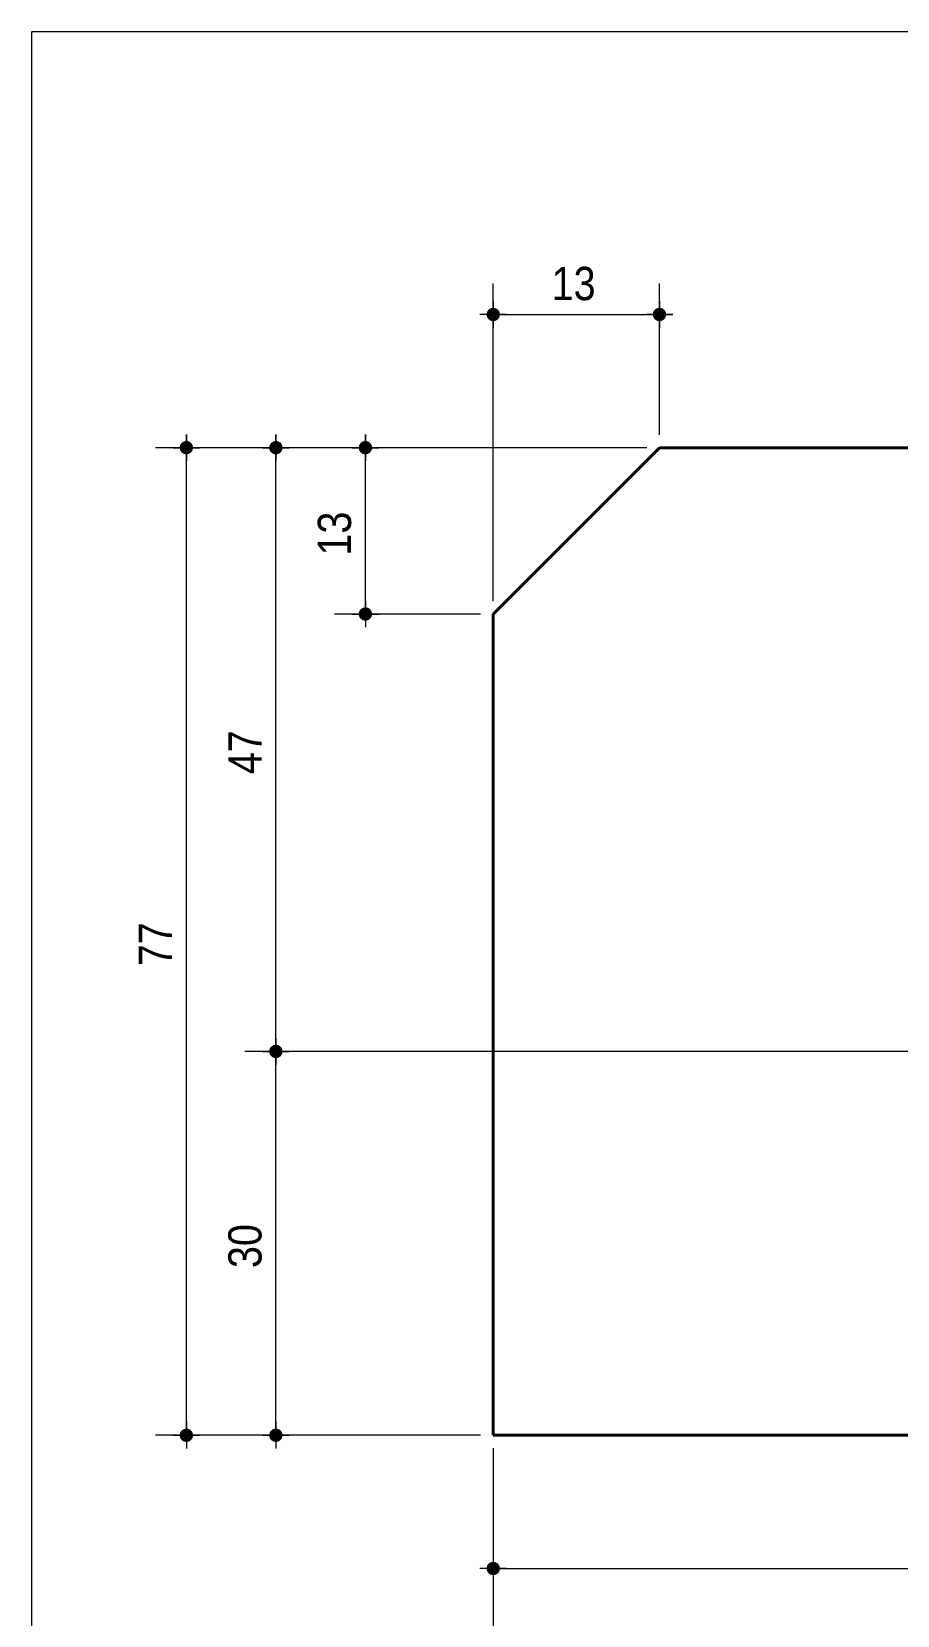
# Model space of a CAD drawing. Header units: millimetres. Extents: x 2 to 287, y 5 to 195.
# Drawn here: x 5 to 72.7, y 71.2 to 195 of the extents above; entities that cross this region are included whole.
import ezdxf

# ---------------------------------------------------------------- set-up
doc = ezdxf.new("R2010")
doc.units = ezdxf.units.MM
for name, color, linetype, lineweight in [('Cotation', 7, 'Continuous', 0), ('Feuille dessin', 5, 'Continuous', 0), ('Piece', 2, 'Continuous', 0)]:
    doc.layers.add(name, color=color, linetype=linetype, lineweight=lineweight)
doc.styles.add('ARIAL', font='ARIAL.TTF')

# ---------------------------------------------------------------- blocks, each defined once
blk = doc.blocks.new('*A2')
at = {"layer": 'Piece', "color": 2, "linetype": 'Continuous', "lineweight": 40}
for p, q in [((54.1, 162.49), (41.1, 149.49)), ((226.499994, 162.49), (54.1, 162.49)), ((41.1, 149.49), (41.1, 85.31)), ((41.1, 85.31), (239.499994, 85.31))]:
    blk.add_line(p, q, dxfattribs=at)
blk = doc.blocks.new('*A3')
at = {"layer": 'Feuille dessin', "linetype": 'Continuous', "lineweight": 0}
for p, q in [((282, 195), (5, 195)), ((5, 195), (5, 5))]:
    blk.add_line(p, q, dxfattribs=at)
blk = doc.blocks.new('*A9')
at = {"layer": 'Cotation'}
for points in [[(17.07, 161.97), (17.05, 161.97), (17.02, 161.98), (17, 161.98), (16.97, 161.99), (16.95, 161.99), (16.92, 162), (16.9, 162.01), (16.88, 162.02), (16.85, 162.03), (16.83, 162.04), (16.81, 162.06), (16.79, 162.07), (16.77, 162.09), (16.75, 162.1), (16.73, 162.12), (16.71, 162.14), (16.7, 162.16), (16.68, 162.18), (16.67, 162.2), (16.65, 162.22), (16.64, 162.24), (16.63, 162.27), (16.62, 162.29), (16.61, 162.31), (16.6, 162.34), (16.6, 162.36), (16.59, 162.39), (16.59, 162.41), (16.58, 162.44), (16.58, 162.46), (16.58, 162.49), (16.58, 162.52), (16.58, 162.54), (16.59, 162.57), (16.59, 162.59), (16.6, 162.62), (16.6, 162.64), (16.61, 162.67), (16.62, 162.69), (16.63, 162.71), (16.64, 162.74), (16.65, 162.76), (16.67, 162.78), (16.68, 162.8), (16.7, 162.82), (16.71, 162.84), (16.73, 162.86), (16.75, 162.88), (16.77, 162.89), (16.79, 162.91), (16.81, 162.92), (16.83, 162.94), (16.85, 162.95), (16.88, 162.96), (16.9, 162.97), (16.92, 162.98), (16.95, 162.99), (16.97, 162.99), (17, 163), (17.02, 163), (17.05, 163.01), (17.07, 163.01), (17.1, 163.01), (17.13, 163.01), (17.15, 163.01), (17.18, 163), (17.2, 163), (17.23, 162.99), (17.25, 162.99), (17.28, 162.98), (17.3, 162.97), (17.32, 162.96), (17.35, 162.95), (17.37, 162.94), (17.39, 162.92), (17.41, 162.91), (17.43, 162.89), (17.45, 162.88), (17.47, 162.86), (17.49, 162.84), (17.5, 162.82), (17.52, 162.8), (17.53, 162.78), (17.55, 162.76), (17.56, 162.74), (17.57, 162.71), (17.58, 162.69), (17.59, 162.67), (17.6, 162.64), (17.6, 162.62), (17.61, 162.59), (17.61, 162.57), (17.62, 162.54), (17.62, 162.52), (17.62, 162.49), (17.62, 162.46), (17.62, 162.44), (17.61, 162.41), (17.61, 162.39), (17.6, 162.36), (17.6, 162.34), (17.59, 162.31), (17.58, 162.29), (17.57, 162.27), (17.56, 162.24), (17.55, 162.22), (17.53, 162.2), (17.52, 162.18), (17.5, 162.16), (17.49, 162.14), (17.47, 162.12), (17.45, 162.1), (17.43, 162.09), (17.41, 162.07), (17.39, 162.06), (17.37, 162.04), (17.35, 162.03), (17.32, 162.02), (17.3, 162.01), (17.28, 162), (17.25, 161.99), (17.23, 161.99), (17.2, 161.98), (17.18, 161.98), (17.15, 161.97), (17.13, 161.97), (17.1, 161.97)], [(17.07, 84.79), (17.05, 84.79), (17.02, 84.8), (17, 84.8), (16.97, 84.81), (16.95, 84.81), (16.92, 84.82), (16.9, 84.83), (16.88, 84.84), (16.85, 84.85), (16.83, 84.86), (16.81, 84.88), (16.79, 84.89), (16.77, 84.91), (16.75, 84.92), (16.73, 84.94), (16.71, 84.96), (16.7, 84.98), (16.68, 85), (16.67, 85.02), (16.65, 85.04), (16.64, 85.06), (16.63, 85.09), (16.62, 85.11), (16.61, 85.13), (16.6, 85.16), (16.6, 85.18), (16.59, 85.21), (16.59, 85.23), (16.58, 85.26), (16.58, 85.28), (16.58, 85.31), (16.58, 85.34), (16.58, 85.36), (16.59, 85.39), (16.59, 85.41), (16.6, 85.44), (16.6, 85.46), (16.61, 85.49), (16.62, 85.51), (16.63, 85.53), (16.64, 85.56), (16.65, 85.58), (16.67, 85.6), (16.68, 85.62), (16.7, 85.64), (16.71, 85.66), (16.73, 85.68), (16.75, 85.7), (16.77, 85.71), (16.79, 85.73), (16.81, 85.74), (16.83, 85.76), (16.85, 85.77), (16.88, 85.78), (16.9, 85.79), (16.92, 85.8), (16.95, 85.81), (16.97, 85.81), (17, 85.82), (17.02, 85.82), (17.05, 85.83), (17.07, 85.83), (17.1, 85.83), (17.13, 85.83), (17.15, 85.83), (17.18, 85.82), (17.2, 85.82), (17.23, 85.81), (17.25, 85.81), (17.28, 85.8), (17.3, 85.79), (17.32, 85.78), (17.35, 85.77), (17.37, 85.76), (17.39, 85.74), (17.41, 85.73), (17.43, 85.71), (17.45, 85.7), (17.47, 85.68), (17.49, 85.66), (17.5, 85.64), (17.52, 85.62), (17.53, 85.6), (17.55, 85.58), (17.56, 85.56), (17.57, 85.53), (17.58, 85.51), (17.59, 85.49), (17.6, 85.46), (17.6, 85.44), (17.61, 85.41), (17.61, 85.39), (17.62, 85.36), (17.62, 85.34), (17.62, 85.31), (17.62, 85.28), (17.62, 85.26), (17.61, 85.23), (17.61, 85.21), (17.6, 85.18), (17.6, 85.16), (17.59, 85.13), (17.58, 85.11), (17.57, 85.09), (17.56, 85.06), (17.55, 85.04), (17.53, 85.02), (17.52, 85), (17.5, 84.98), (17.49, 84.96), (17.47, 84.94), (17.45, 84.92), (17.43, 84.91), (17.41, 84.89), (17.39, 84.88), (17.37, 84.86), (17.35, 84.85), (17.32, 84.84), (17.3, 84.83), (17.28, 84.82), (17.25, 84.81), (17.23, 84.81), (17.2, 84.8), (17.18, 84.8), (17.15, 84.79), (17.13, 84.79), (17.1, 84.79)]]:
    blk.add_hatch(color=256, dxfattribs=at).paths.add_polyline_path(points, flags=17)
at = {"layer": 'Cotation', "linetype": 'Continuous', "lineweight": 0}
for p, q in [((17.1, 163.53), (17.1, 161.45)), ((17.1, 162.49), (17.1, 163.53)), ((53.1, 162.49), (14.68, 162.49)), ((16.06, 162.49), (18.14, 162.49)), ((17.1, 85.31), (17.1, 162.49)), ((17.1, 86.35), (17.1, 84.27)), ((40.1, 85.31), (14.68, 85.31)), ((16.06, 85.31), (18.14, 85.31)), ((17.1, 85.31), (17.1, 84.27))]:
    blk.add_line(p, q, dxfattribs=at)
at = {"layer": 'Cotation'}
for p in [(17.1, 162.49), (17.1, 85.31)]:
    blk.add_point(p, dxfattribs=at)
at = {"layer": 'Cotation', "style": 'ARIAL', "width": 0.85}
blk.add_text('77', height=2.6, rotation=90.0002, dxfattribs=at).set_placement((15.98, 121.97))
blk = doc.blocks.new('*A11')
at = {"layer": 'Cotation'}
for points in [[(24.07, 114.79), (24.05, 114.79), (24.02, 114.79), (24, 114.8), (23.97, 114.8), (23.95, 114.81), (23.92, 114.82), (23.9, 114.83), (23.88, 114.84), (23.85, 114.85), (23.83, 114.86), (23.81, 114.87), (23.79, 114.89), (23.77, 114.9), (23.75, 114.92), (23.73, 114.94), (23.71, 114.96), (23.7, 114.98), (23.68, 115), (23.67, 115.02), (23.65, 115.04), (23.64, 115.06), (23.63, 115.08), (23.62, 115.11), (23.61, 115.13), (23.6, 115.16), (23.6, 115.18), (23.59, 115.2), (23.59, 115.23), (23.58, 115.26), (23.58, 115.28), (23.58, 115.31), (23.58, 115.33), (23.58, 115.36), (23.59, 115.38), (23.59, 115.41), (23.6, 115.43), (23.6, 115.46), (23.61, 115.48), (23.62, 115.5), (23.63, 115.53), (23.64, 115.55), (23.65, 115.57), (23.67, 115.59), (23.68, 115.62), (23.7, 115.64), (23.71, 115.66), (23.73, 115.67), (23.75, 115.69), (23.77, 115.71), (23.79, 115.72), (23.81, 115.74), (23.83, 115.75), (23.85, 115.76), (23.88, 115.78), (23.9, 115.79), (23.92, 115.8), (23.95, 115.8), (23.97, 115.81), (24, 115.82), (24.02, 115.82), (24.05, 115.82), (24.07, 115.83), (24.1, 115.83), (24.13, 115.83), (24.15, 115.82), (24.18, 115.82), (24.2, 115.82), (24.23, 115.81), (24.25, 115.8), (24.28, 115.8), (24.3, 115.79), (24.32, 115.78), (24.35, 115.76), (24.37, 115.75), (24.39, 115.74), (24.41, 115.72), (24.43, 115.71), (24.45, 115.69), (24.47, 115.67), (24.49, 115.66), (24.5, 115.64), (24.52, 115.62), (24.53, 115.59), (24.55, 115.57), (24.56, 115.55), (24.57, 115.53), (24.58, 115.5), (24.59, 115.48), (24.6, 115.46), (24.6, 115.43), (24.61, 115.41), (24.61, 115.38), (24.62, 115.36), (24.62, 115.33), (24.62, 115.31), (24.62, 115.28), (24.62, 115.26), (24.61, 115.23), (24.61, 115.2), (24.6, 115.18), (24.6, 115.16), (24.59, 115.13), (24.58, 115.11), (24.57, 115.08), (24.56, 115.06), (24.55, 115.04), (24.53, 115.02), (24.52, 115), (24.5, 114.98), (24.49, 114.96), (24.47, 114.94), (24.45, 114.92), (24.43, 114.9), (24.41, 114.89), (24.39, 114.87), (24.37, 114.86), (24.35, 114.85), (24.32, 114.84), (24.3, 114.83), (24.28, 114.82), (24.25, 114.81), (24.23, 114.8), (24.2, 114.8), (24.18, 114.79), (24.15, 114.79), (24.13, 114.79), (24.1, 114.79)], [(24.07, 84.79), (24.05, 84.79), (24.02, 84.8), (24, 84.8), (23.97, 84.81), (23.95, 84.81), (23.92, 84.82), (23.9, 84.83), (23.88, 84.84), (23.85, 84.85), (23.83, 84.86), (23.81, 84.88), (23.79, 84.89), (23.77, 84.91), (23.75, 84.92), (23.73, 84.94), (23.71, 84.96), (23.7, 84.98), (23.68, 85), (23.67, 85.02), (23.65, 85.04), (23.64, 85.06), (23.63, 85.09), (23.62, 85.11), (23.61, 85.13), (23.6, 85.16), (23.6, 85.18), (23.59, 85.21), (23.59, 85.23), (23.58, 85.26), (23.58, 85.28), (23.58, 85.31), (23.58, 85.34), (23.58, 85.36), (23.59, 85.39), (23.59, 85.41), (23.6, 85.44), (23.6, 85.46), (23.61, 85.49), (23.62, 85.51), (23.63, 85.53), (23.64, 85.56), (23.65, 85.58), (23.67, 85.6), (23.68, 85.62), (23.7, 85.64), (23.71, 85.66), (23.73, 85.68), (23.75, 85.7), (23.77, 85.71), (23.79, 85.73), (23.81, 85.74), (23.83, 85.76), (23.85, 85.77), (23.88, 85.78), (23.9, 85.79), (23.92, 85.8), (23.95, 85.81), (23.97, 85.81), (24, 85.82), (24.02, 85.82), (24.05, 85.83), (24.07, 85.83), (24.1, 85.83), (24.13, 85.83), (24.15, 85.83), (24.18, 85.82), (24.2, 85.82), (24.23, 85.81), (24.25, 85.81), (24.28, 85.8), (24.3, 85.79), (24.32, 85.78), (24.35, 85.77), (24.37, 85.76), (24.39, 85.74), (24.41, 85.73), (24.43, 85.71), (24.45, 85.7), (24.47, 85.68), (24.49, 85.66), (24.5, 85.64), (24.52, 85.62), (24.53, 85.6), (24.55, 85.58), (24.56, 85.56), (24.57, 85.53), (24.58, 85.51), (24.59, 85.49), (24.6, 85.46), (24.6, 85.44), (24.61, 85.41), (24.61, 85.39), (24.62, 85.36), (24.62, 85.34), (24.62, 85.31), (24.62, 85.28), (24.62, 85.26), (24.61, 85.23), (24.61, 85.21), (24.6, 85.18), (24.6, 85.16), (24.59, 85.13), (24.58, 85.11), (24.57, 85.09), (24.56, 85.06), (24.55, 85.04), (24.53, 85.02), (24.52, 85), (24.5, 84.98), (24.49, 84.96), (24.47, 84.94), (24.45, 84.92), (24.43, 84.91), (24.41, 84.89), (24.39, 84.88), (24.37, 84.86), (24.35, 84.85), (24.32, 84.84), (24.3, 84.83), (24.28, 84.82), (24.25, 84.81), (24.23, 84.81), (24.2, 84.8), (24.18, 84.8), (24.15, 84.79), (24.13, 84.79), (24.1, 84.79)]]:
    blk.add_hatch(color=256, dxfattribs=at).paths.add_polyline_path(points, flags=17)
at = {"layer": 'Cotation', "linetype": 'Continuous', "lineweight": 0}
for p, q in [((24.1, 116.35), (24.1, 114.27)), ((24.1, 115.31), (24.1, 116.35)), ((109.3, 115.31), (21.68, 115.31)), ((23.06, 115.31), (25.14, 115.31)), ((24.1, 85.31), (24.1, 115.31)), ((24.1, 86.35), (24.1, 84.27)), ((40.1, 85.31), (21.68, 85.31)), ((23.06, 85.31), (25.14, 85.31)), ((24.1, 85.31), (24.1, 84.27))]:
    blk.add_line(p, q, dxfattribs=at)
at = {"layer": 'Cotation'}
for p in [(24.1, 115.31), (24.1, 85.31)]:
    blk.add_point(p, dxfattribs=at)
at = {"layer": 'Cotation', "style": 'ARIAL', "width": 0.85}
blk.add_text('30', height=2.6, rotation=90.0002, dxfattribs=at).set_placement((22.98, 98.38))
blk = doc.blocks.new('*A12')
at = {"layer": 'Cotation'}
for points in [[(24.07, 161.97), (24.05, 161.97), (24.02, 161.98), (24, 161.98), (23.97, 161.99), (23.95, 161.99), (23.92, 162), (23.9, 162.01), (23.88, 162.02), (23.85, 162.03), (23.83, 162.04), (23.81, 162.06), (23.79, 162.07), (23.77, 162.09), (23.75, 162.1), (23.73, 162.12), (23.71, 162.14), (23.7, 162.16), (23.68, 162.18), (23.67, 162.2), (23.65, 162.22), (23.64, 162.24), (23.63, 162.27), (23.62, 162.29), (23.61, 162.31), (23.6, 162.34), (23.6, 162.36), (23.59, 162.39), (23.59, 162.41), (23.58, 162.44), (23.58, 162.46), (23.58, 162.49), (23.58, 162.52), (23.58, 162.54), (23.59, 162.57), (23.59, 162.59), (23.6, 162.62), (23.6, 162.64), (23.61, 162.67), (23.62, 162.69), (23.63, 162.71), (23.64, 162.74), (23.65, 162.76), (23.67, 162.78), (23.68, 162.8), (23.7, 162.82), (23.71, 162.84), (23.73, 162.86), (23.75, 162.88), (23.77, 162.89), (23.79, 162.91), (23.81, 162.92), (23.83, 162.94), (23.85, 162.95), (23.88, 162.96), (23.9, 162.97), (23.92, 162.98), (23.95, 162.99), (23.97, 162.99), (24, 163), (24.02, 163), (24.05, 163.01), (24.07, 163.01), (24.1, 163.01), (24.13, 163.01), (24.15, 163.01), (24.18, 163), (24.2, 163), (24.23, 162.99), (24.25, 162.99), (24.28, 162.98), (24.3, 162.97), (24.32, 162.96), (24.35, 162.95), (24.37, 162.94), (24.39, 162.92), (24.41, 162.91), (24.43, 162.89), (24.45, 162.88), (24.47, 162.86), (24.49, 162.84), (24.5, 162.82), (24.52, 162.8), (24.53, 162.78), (24.55, 162.76), (24.56, 162.74), (24.57, 162.71), (24.58, 162.69), (24.59, 162.67), (24.6, 162.64), (24.6, 162.62), (24.61, 162.59), (24.61, 162.57), (24.62, 162.54), (24.62, 162.52), (24.62, 162.49), (24.62, 162.46), (24.62, 162.44), (24.61, 162.41), (24.61, 162.39), (24.6, 162.36), (24.6, 162.34), (24.59, 162.31), (24.58, 162.29), (24.57, 162.27), (24.56, 162.24), (24.55, 162.22), (24.53, 162.2), (24.52, 162.18), (24.5, 162.16), (24.49, 162.14), (24.47, 162.12), (24.45, 162.1), (24.43, 162.09), (24.41, 162.07), (24.39, 162.06), (24.37, 162.04), (24.35, 162.03), (24.32, 162.02), (24.3, 162.01), (24.28, 162), (24.25, 161.99), (24.23, 161.99), (24.2, 161.98), (24.18, 161.98), (24.15, 161.97), (24.13, 161.97), (24.1, 161.97)], [(24.07, 114.79), (24.05, 114.79), (24.02, 114.79), (24, 114.8), (23.97, 114.8), (23.95, 114.81), (23.92, 114.82), (23.9, 114.83), (23.88, 114.84), (23.85, 114.85), (23.83, 114.86), (23.81, 114.87), (23.79, 114.89), (23.77, 114.9), (23.75, 114.92), (23.73, 114.94), (23.71, 114.96), (23.7, 114.98), (23.68, 115), (23.67, 115.02), (23.65, 115.04), (23.64, 115.06), (23.63, 115.08), (23.62, 115.11), (23.61, 115.13), (23.6, 115.16), (23.6, 115.18), (23.59, 115.2), (23.59, 115.23), (23.58, 115.26), (23.58, 115.28), (23.58, 115.31), (23.58, 115.33), (23.58, 115.36), (23.59, 115.38), (23.59, 115.41), (23.6, 115.43), (23.6, 115.46), (23.61, 115.48), (23.62, 115.5), (23.63, 115.53), (23.64, 115.55), (23.65, 115.57), (23.67, 115.59), (23.68, 115.62), (23.7, 115.64), (23.71, 115.66), (23.73, 115.67), (23.75, 115.69), (23.77, 115.71), (23.79, 115.72), (23.81, 115.74), (23.83, 115.75), (23.85, 115.76), (23.88, 115.78), (23.9, 115.79), (23.92, 115.8), (23.95, 115.8), (23.97, 115.81), (24, 115.82), (24.02, 115.82), (24.05, 115.82), (24.07, 115.83), (24.1, 115.83), (24.13, 115.83), (24.15, 115.82), (24.18, 115.82), (24.2, 115.82), (24.23, 115.81), (24.25, 115.8), (24.28, 115.8), (24.3, 115.79), (24.32, 115.78), (24.35, 115.76), (24.37, 115.75), (24.39, 115.74), (24.41, 115.72), (24.43, 115.71), (24.45, 115.69), (24.47, 115.67), (24.49, 115.66), (24.5, 115.64), (24.52, 115.62), (24.53, 115.59), (24.55, 115.57), (24.56, 115.55), (24.57, 115.53), (24.58, 115.5), (24.59, 115.48), (24.6, 115.46), (24.6, 115.43), (24.61, 115.41), (24.61, 115.38), (24.62, 115.36), (24.62, 115.33), (24.62, 115.31), (24.62, 115.28), (24.62, 115.26), (24.61, 115.23), (24.61, 115.2), (24.6, 115.18), (24.6, 115.16), (24.59, 115.13), (24.58, 115.11), (24.57, 115.08), (24.56, 115.06), (24.55, 115.04), (24.53, 115.02), (24.52, 115), (24.5, 114.98), (24.49, 114.96), (24.47, 114.94), (24.45, 114.92), (24.43, 114.9), (24.41, 114.89), (24.39, 114.87), (24.37, 114.86), (24.35, 114.85), (24.32, 114.84), (24.3, 114.83), (24.28, 114.82), (24.25, 114.81), (24.23, 114.8), (24.2, 114.8), (24.18, 114.79), (24.15, 114.79), (24.13, 114.79), (24.1, 114.79)]]:
    blk.add_hatch(color=256, dxfattribs=at).paths.add_polyline_path(points, flags=17)
at = {"layer": 'Cotation', "linetype": 'Continuous', "lineweight": 0}
for p, q in [((24.1, 163.53), (24.1, 161.45)), ((24.1, 162.49), (24.1, 163.53)), ((53.1, 162.49), (21.68, 162.49)), ((23.06, 162.49), (25.14, 162.49)), ((24.1, 115.31), (24.1, 162.49)), ((24.1, 116.35), (24.1, 114.27)), ((109.3, 115.31), (21.68, 115.31)), ((23.06, 115.31), (25.14, 115.31)), ((24.1, 115.31), (24.1, 114.27))]:
    blk.add_line(p, q, dxfattribs=at)
at = {"layer": 'Cotation'}
for p in [(24.1, 162.49), (24.1, 115.31)]:
    blk.add_point(p, dxfattribs=at)
at = {"layer": 'Cotation', "style": 'ARIAL', "width": 0.85}
blk.add_text('47', height=2.6, rotation=90.0002, dxfattribs=at).set_placement((22.98, 136.97))
blk = doc.blocks.new('*A13')
at = {"layer": 'Cotation'}
for points in [[(31.07, 161.97), (31.05, 161.97), (31.02, 161.98), (31, 161.98), (30.97, 161.99), (30.95, 161.99), (30.92, 162), (30.9, 162.01), (30.88, 162.02), (30.85, 162.03), (30.83, 162.04), (30.81, 162.06), (30.79, 162.07), (30.77, 162.09), (30.75, 162.1), (30.73, 162.12), (30.71, 162.14), (30.7, 162.16), (30.68, 162.18), (30.67, 162.2), (30.65, 162.22), (30.64, 162.24), (30.63, 162.27), (30.62, 162.29), (30.61, 162.31), (30.6, 162.34), (30.6, 162.36), (30.59, 162.39), (30.59, 162.41), (30.58, 162.44), (30.58, 162.46), (30.58, 162.49), (30.58, 162.52), (30.58, 162.54), (30.59, 162.57), (30.59, 162.59), (30.6, 162.62), (30.6, 162.64), (30.61, 162.67), (30.62, 162.69), (30.63, 162.71), (30.64, 162.74), (30.65, 162.76), (30.67, 162.78), (30.68, 162.8), (30.7, 162.82), (30.71, 162.84), (30.73, 162.86), (30.75, 162.88), (30.77, 162.89), (30.79, 162.91), (30.81, 162.92), (30.83, 162.94), (30.85, 162.95), (30.88, 162.96), (30.9, 162.97), (30.92, 162.98), (30.95, 162.99), (30.97, 162.99), (31, 163), (31.02, 163), (31.05, 163.01), (31.07, 163.01), (31.1, 163.01), (31.13, 163.01), (31.15, 163.01), (31.18, 163), (31.2, 163), (31.23, 162.99), (31.25, 162.99), (31.28, 162.98), (31.3, 162.97), (31.32, 162.96), (31.35, 162.95), (31.37, 162.94), (31.39, 162.92), (31.41, 162.91), (31.43, 162.89), (31.45, 162.88), (31.47, 162.86), (31.49, 162.84), (31.5, 162.82), (31.52, 162.8), (31.53, 162.78), (31.55, 162.76), (31.56, 162.74), (31.57, 162.71), (31.58, 162.69), (31.59, 162.67), (31.6, 162.64), (31.6, 162.62), (31.61, 162.59), (31.61, 162.57), (31.62, 162.54), (31.62, 162.52), (31.62, 162.49), (31.62, 162.46), (31.62, 162.44), (31.61, 162.41), (31.61, 162.39), (31.6, 162.36), (31.6, 162.34), (31.59, 162.31), (31.58, 162.29), (31.57, 162.27), (31.56, 162.24), (31.55, 162.22), (31.53, 162.2), (31.52, 162.18), (31.5, 162.16), (31.49, 162.14), (31.47, 162.12), (31.45, 162.1), (31.43, 162.09), (31.41, 162.07), (31.39, 162.06), (31.37, 162.04), (31.35, 162.03), (31.32, 162.02), (31.3, 162.01), (31.28, 162), (31.25, 161.99), (31.23, 161.99), (31.2, 161.98), (31.18, 161.98), (31.15, 161.97), (31.13, 161.97), (31.1, 161.97)], [(31.07, 148.97), (31.05, 148.97), (31.02, 148.98), (31, 148.98), (30.97, 148.99), (30.95, 148.99), (30.92, 149), (30.9, 149.01), (30.88, 149.02), (30.85, 149.03), (30.83, 149.04), (30.81, 149.06), (30.79, 149.07), (30.77, 149.09), (30.75, 149.1), (30.73, 149.12), (30.71, 149.14), (30.7, 149.16), (30.68, 149.18), (30.67, 149.2), (30.65, 149.22), (30.64, 149.24), (30.63, 149.27), (30.62, 149.29), (30.61, 149.31), (30.6, 149.34), (30.6, 149.36), (30.59, 149.39), (30.59, 149.41), (30.58, 149.44), (30.58, 149.46), (30.58, 149.49), (30.58, 149.52), (30.58, 149.54), (30.59, 149.57), (30.59, 149.59), (30.6, 149.62), (30.6, 149.64), (30.61, 149.67), (30.62, 149.69), (30.63, 149.71), (30.64, 149.74), (30.65, 149.76), (30.67, 149.78), (30.68, 149.8), (30.7, 149.82), (30.71, 149.84), (30.73, 149.86), (30.75, 149.88), (30.77, 149.89), (30.79, 149.91), (30.81, 149.92), (30.83, 149.94), (30.85, 149.95), (30.88, 149.96), (30.9, 149.97), (30.92, 149.98), (30.95, 149.99), (30.97, 149.99), (31, 150), (31.02, 150), (31.05, 150.01), (31.07, 150.01), (31.1, 150.01), (31.13, 150.01), (31.15, 150.01), (31.18, 150), (31.2, 150), (31.23, 149.99), (31.25, 149.99), (31.28, 149.98), (31.3, 149.97), (31.32, 149.96), (31.35, 149.95), (31.37, 149.94), (31.39, 149.92), (31.41, 149.91), (31.43, 149.89), (31.45, 149.88), (31.47, 149.86), (31.49, 149.84), (31.5, 149.82), (31.52, 149.8), (31.53, 149.78), (31.55, 149.76), (31.56, 149.74), (31.57, 149.71), (31.58, 149.69), (31.59, 149.67), (31.6, 149.64), (31.6, 149.62), (31.61, 149.59), (31.61, 149.57), (31.62, 149.54), (31.62, 149.52), (31.62, 149.49), (31.62, 149.46), (31.62, 149.44), (31.61, 149.41), (31.61, 149.39), (31.6, 149.36), (31.6, 149.34), (31.59, 149.31), (31.58, 149.29), (31.57, 149.27), (31.56, 149.24), (31.55, 149.22), (31.53, 149.2), (31.52, 149.18), (31.5, 149.16), (31.49, 149.14), (31.47, 149.12), (31.45, 149.1), (31.43, 149.09), (31.41, 149.07), (31.39, 149.06), (31.37, 149.04), (31.35, 149.03), (31.32, 149.02), (31.3, 149.01), (31.28, 149), (31.25, 148.99), (31.23, 148.99), (31.2, 148.98), (31.18, 148.98), (31.15, 148.97), (31.13, 148.97), (31.1, 148.97)]]:
    blk.add_hatch(color=256, dxfattribs=at).paths.add_polyline_path(points, flags=17)
at = {"layer": 'Cotation', "linetype": 'Continuous', "lineweight": 0}
for p, q in [((31.1, 163.53), (31.1, 161.45)), ((31.1, 162.49), (31.1, 163.53)), ((53.1, 162.49), (28.68, 162.49)), ((30.06, 162.49), (32.14, 162.49)), ((31.1, 149.49), (31.1, 162.49)), ((31.1, 150.53), (31.1, 148.45)), ((40.1, 149.49), (28.68, 149.49)), ((30.06, 149.49), (32.14, 149.49)), ((31.1, 149.49), (31.1, 148.45))]:
    blk.add_line(p, q, dxfattribs=at)
at = {"layer": 'Cotation'}
for p in [(31.1, 162.49), (31.1, 149.49)]:
    blk.add_point(p, dxfattribs=at)
at = {"layer": 'Cotation', "style": 'ARIAL', "width": 0.85}
blk.add_text('13', height=2.6, rotation=90.0002, dxfattribs=at).set_placement((29.98, 154.06))
blk = doc.blocks.new('*A14')
at = {"layer": 'Cotation', "linetype": 'Continuous', "lineweight": 0}
blk.add_line((41.1, 84.31), (41.1, 63.82), dxfattribs=at)
blk = doc.blocks.new('*A15')
at = {"layer": 'Cotation'}
for points in [[(41.07, 74.38), (41.05, 74.38), (41.02, 74.39), (41, 74.39), (40.97, 74.4), (40.95, 74.4), (40.92, 74.41), (40.9, 74.42), (40.88, 74.43), (40.85, 74.44), (40.83, 74.45), (40.81, 74.47), (40.79, 74.48), (40.77, 74.5), (40.75, 74.51), (40.73, 74.53), (40.71, 74.55), (40.7, 74.57), (40.68, 74.59), (40.67, 74.61), (40.65, 74.63), (40.64, 74.65), (40.63, 74.68), (40.62, 74.7), (40.61, 74.72), (40.6, 74.75), (40.6, 74.77), (40.59, 74.8), (40.59, 74.82), (40.58, 74.85), (40.58, 74.87), (40.58, 74.9), (40.58, 74.93), (40.58, 74.95), (40.59, 74.98), (40.59, 75), (40.6, 75.03), (40.6, 75.05), (40.61, 75.08), (40.62, 75.1), (40.63, 75.12), (40.64, 75.15), (40.65, 75.17), (40.67, 75.19), (40.68, 75.21), (40.7, 75.23), (40.71, 75.25), (40.73, 75.27), (40.75, 75.29), (40.77, 75.3), (40.79, 75.32), (40.81, 75.33), (40.83, 75.35), (40.85, 75.36), (40.88, 75.37), (40.9, 75.38), (40.92, 75.39), (40.95, 75.4), (40.97, 75.4), (41, 75.41), (41.02, 75.41), (41.05, 75.42), (41.07, 75.42), (41.1, 75.42), (41.13, 75.42), (41.15, 75.42), (41.18, 75.41), (41.2, 75.41), (41.23, 75.4), (41.25, 75.4), (41.28, 75.39), (41.3, 75.38), (41.32, 75.37), (41.35, 75.36), (41.37, 75.35), (41.39, 75.33), (41.41, 75.32), (41.43, 75.3), (41.45, 75.29), (41.47, 75.27), (41.49, 75.25), (41.5, 75.23), (41.52, 75.21), (41.53, 75.19), (41.55, 75.17), (41.56, 75.15), (41.57, 75.12), (41.58, 75.1), (41.59, 75.08), (41.6, 75.05), (41.6, 75.03), (41.61, 75), (41.61, 74.98), (41.62, 74.95), (41.62, 74.93), (41.62, 74.9), (41.62, 74.87), (41.62, 74.85), (41.61, 74.82), (41.61, 74.8), (41.6, 74.77), (41.6, 74.75), (41.59, 74.72), (41.58, 74.7), (41.57, 74.68), (41.56, 74.65), (41.55, 74.63), (41.53, 74.61), (41.52, 74.59), (41.5, 74.57), (41.49, 74.55), (41.47, 74.53), (41.45, 74.51), (41.43, 74.5), (41.41, 74.48), (41.39, 74.47), (41.37, 74.45), (41.35, 74.44), (41.32, 74.43), (41.3, 74.42), (41.28, 74.41), (41.25, 74.4), (41.23, 74.4), (41.2, 74.39), (41.18, 74.39), (41.15, 74.38), (41.13, 74.38), (41.1, 74.38)], [(110.27, 74.38), (110.25, 74.38), (110.22, 74.39), (110.2, 74.39), (110.17, 74.4), (110.15, 74.4), (110.12, 74.41), (110.1, 74.42), (110.08, 74.43), (110.05, 74.44), (110.03, 74.45), (110.01, 74.47), (109.99, 74.48), (109.97, 74.5), (109.95, 74.51), (109.93, 74.53), (109.91, 74.55), (109.9, 74.57), (109.88, 74.59), (109.87, 74.61), (109.85, 74.63), (109.84, 74.65), (109.83, 74.68), (109.82, 74.7), (109.81, 74.72), (109.8, 74.75), (109.8, 74.77), (109.79, 74.8), (109.79, 74.82), (109.78, 74.85), (109.78, 74.87), (109.78, 74.9), (109.78, 74.93), (109.78, 74.95), (109.79, 74.98), (109.79, 75), (109.8, 75.03), (109.8, 75.05), (109.81, 75.08), (109.82, 75.1), (109.83, 75.12), (109.84, 75.15), (109.85, 75.17), (109.87, 75.19), (109.88, 75.21), (109.9, 75.23), (109.91, 75.25), (109.93, 75.27), (109.95, 75.29), (109.97, 75.3), (109.99, 75.32), (110.01, 75.33), (110.03, 75.35), (110.05, 75.36), (110.08, 75.37), (110.1, 75.38), (110.12, 75.39), (110.15, 75.4), (110.17, 75.4), (110.2, 75.41), (110.22, 75.41), (110.25, 75.42), (110.27, 75.42), (110.3, 75.42), (110.33, 75.42), (110.35, 75.42), (110.38, 75.41), (110.4, 75.41), (110.43, 75.4), (110.45, 75.4), (110.48, 75.39), (110.5, 75.38), (110.52, 75.37), (110.55, 75.36), (110.57, 75.35), (110.59, 75.33), (110.61, 75.32), (110.63, 75.3), (110.65, 75.29), (110.67, 75.27), (110.69, 75.25), (110.7, 75.23), (110.72, 75.21), (110.73, 75.19), (110.75, 75.17), (110.76, 75.15), (110.77, 75.12), (110.78, 75.1), (110.79, 75.08), (110.8, 75.05), (110.8, 75.03), (110.81, 75), (110.81, 74.98), (110.82, 74.95), (110.82, 74.93), (110.82, 74.9), (110.82, 74.87), (110.82, 74.85), (110.81, 74.82), (110.81, 74.8), (110.8, 74.77), (110.8, 74.75), (110.79, 74.72), (110.78, 74.7), (110.77, 74.68), (110.76, 74.65), (110.75, 74.63), (110.73, 74.61), (110.72, 74.59), (110.7, 74.57), (110.69, 74.55), (110.67, 74.53), (110.65, 74.51), (110.63, 74.5), (110.61, 74.48), (110.59, 74.47), (110.57, 74.45), (110.55, 74.44), (110.52, 74.43), (110.5, 74.42), (110.48, 74.41), (110.45, 74.4), (110.43, 74.4), (110.4, 74.39), (110.38, 74.39), (110.35, 74.38), (110.33, 74.38), (110.3, 74.38)]]:
    blk.add_hatch(color=256, dxfattribs=at).paths.add_polyline_path(points, flags=17)
at = {"layer": 'Cotation', "linetype": 'Continuous', "lineweight": 0}
for p, q in [((110.3, 114.31), (110.3, 72.82)), ((41.1, 84.31), (41.1, 72.82)), ((41.1, 75.94), (41.1, 73.86)), ((110.3, 75.94), (110.3, 73.86)), ((42.14, 74.9), (40.06, 74.9)), ((41.1, 74.9), (40.06, 74.9)), ((41.1, 74.9), (110.3, 74.9)), ((111.34, 74.9), (109.26, 74.9)), ((110.3, 74.9), (111.34, 74.9))]:
    blk.add_line(p, q, dxfattribs=at)
at = {"layer": 'Cotation'}
for p in [(41.1, 74.9), (110.3, 74.9)]:
    blk.add_point(p, dxfattribs=at)
at = {"layer": 'Cotation', "style": 'ARIAL', "width": 0.85}
blk.add_text('69', height=2.6, dxfattribs=at).set_placement((73.77, 76.02))
blk = doc.blocks.new('*A18')
at = {"layer": 'Cotation'}
for points in [[(41.07, 172.38), (41.05, 172.38), (41.02, 172.39), (41, 172.39), (40.97, 172.4), (40.95, 172.4), (40.92, 172.41), (40.9, 172.42), (40.88, 172.43), (40.85, 172.44), (40.83, 172.45), (40.81, 172.47), (40.79, 172.48), (40.77, 172.5), (40.75, 172.51), (40.73, 172.53), (40.71, 172.55), (40.7, 172.57), (40.68, 172.59), (40.67, 172.61), (40.65, 172.63), (40.64, 172.65), (40.63, 172.68), (40.62, 172.7), (40.61, 172.72), (40.6, 172.75), (40.6, 172.77), (40.59, 172.8), (40.59, 172.82), (40.58, 172.85), (40.58, 172.87), (40.58, 172.9), (40.58, 172.93), (40.58, 172.95), (40.59, 172.98), (40.59, 173), (40.6, 173.03), (40.6, 173.05), (40.61, 173.08), (40.62, 173.1), (40.63, 173.12), (40.64, 173.15), (40.65, 173.17), (40.67, 173.19), (40.68, 173.21), (40.7, 173.23), (40.71, 173.25), (40.73, 173.27), (40.75, 173.29), (40.77, 173.3), (40.79, 173.32), (40.81, 173.33), (40.83, 173.35), (40.85, 173.36), (40.88, 173.37), (40.9, 173.38), (40.92, 173.39), (40.95, 173.4), (40.97, 173.4), (41, 173.41), (41.02, 173.41), (41.05, 173.42), (41.07, 173.42), (41.1, 173.42), (41.13, 173.42), (41.15, 173.42), (41.18, 173.41), (41.2, 173.41), (41.23, 173.4), (41.25, 173.4), (41.28, 173.39), (41.3, 173.38), (41.32, 173.37), (41.35, 173.36), (41.37, 173.35), (41.39, 173.33), (41.41, 173.32), (41.43, 173.3), (41.45, 173.29), (41.47, 173.27), (41.49, 173.25), (41.5, 173.23), (41.52, 173.21), (41.53, 173.19), (41.55, 173.17), (41.56, 173.15), (41.57, 173.12), (41.58, 173.1), (41.59, 173.08), (41.6, 173.05), (41.6, 173.03), (41.61, 173), (41.61, 172.98), (41.62, 172.95), (41.62, 172.93), (41.62, 172.9), (41.62, 172.87), (41.62, 172.85), (41.61, 172.82), (41.61, 172.8), (41.6, 172.77), (41.6, 172.75), (41.59, 172.72), (41.58, 172.7), (41.57, 172.68), (41.56, 172.65), (41.55, 172.63), (41.53, 172.61), (41.52, 172.59), (41.5, 172.57), (41.49, 172.55), (41.47, 172.53), (41.45, 172.51), (41.43, 172.5), (41.41, 172.48), (41.39, 172.47), (41.37, 172.45), (41.35, 172.44), (41.32, 172.43), (41.3, 172.42), (41.28, 172.41), (41.25, 172.4), (41.23, 172.4), (41.2, 172.39), (41.18, 172.39), (41.15, 172.38), (41.13, 172.38), (41.1, 172.38)], [(54.07, 172.38), (54.05, 172.38), (54.02, 172.39), (54, 172.39), (53.97, 172.4), (53.95, 172.4), (53.92, 172.41), (53.9, 172.42), (53.88, 172.43), (53.85, 172.44), (53.83, 172.45), (53.81, 172.47), (53.79, 172.48), (53.77, 172.5), (53.75, 172.51), (53.73, 172.53), (53.71, 172.55), (53.7, 172.57), (53.68, 172.59), (53.67, 172.61), (53.65, 172.63), (53.64, 172.65), (53.63, 172.68), (53.62, 172.7), (53.61, 172.72), (53.6, 172.75), (53.6, 172.77), (53.59, 172.8), (53.59, 172.82), (53.58, 172.85), (53.58, 172.87), (53.58, 172.9), (53.58, 172.93), (53.58, 172.95), (53.59, 172.98), (53.59, 173), (53.6, 173.03), (53.6, 173.05), (53.61, 173.08), (53.62, 173.1), (53.63, 173.12), (53.64, 173.15), (53.65, 173.17), (53.67, 173.19), (53.68, 173.21), (53.7, 173.23), (53.71, 173.25), (53.73, 173.27), (53.75, 173.29), (53.77, 173.3), (53.79, 173.32), (53.81, 173.33), (53.83, 173.35), (53.85, 173.36), (53.88, 173.37), (53.9, 173.38), (53.92, 173.39), (53.95, 173.4), (53.97, 173.4), (54, 173.41), (54.02, 173.41), (54.05, 173.42), (54.07, 173.42), (54.1, 173.42), (54.13, 173.42), (54.15, 173.42), (54.18, 173.41), (54.2, 173.41), (54.23, 173.4), (54.25, 173.4), (54.28, 173.39), (54.3, 173.38), (54.32, 173.37), (54.35, 173.36), (54.37, 173.35), (54.39, 173.33), (54.41, 173.32), (54.43, 173.3), (54.45, 173.29), (54.47, 173.27), (54.49, 173.25), (54.5, 173.23), (54.52, 173.21), (54.53, 173.19), (54.55, 173.17), (54.56, 173.15), (54.57, 173.12), (54.58, 173.1), (54.59, 173.08), (54.6, 173.05), (54.6, 173.03), (54.61, 173), (54.61, 172.98), (54.62, 172.95), (54.62, 172.93), (54.62, 172.9), (54.62, 172.87), (54.62, 172.85), (54.61, 172.82), (54.61, 172.8), (54.6, 172.77), (54.6, 172.75), (54.59, 172.72), (54.58, 172.7), (54.57, 172.68), (54.56, 172.65), (54.55, 172.63), (54.53, 172.61), (54.52, 172.59), (54.5, 172.57), (54.49, 172.55), (54.47, 172.53), (54.45, 172.51), (54.43, 172.5), (54.41, 172.48), (54.39, 172.47), (54.37, 172.45), (54.35, 172.44), (54.32, 172.43), (54.3, 172.42), (54.28, 172.41), (54.25, 172.4), (54.23, 172.4), (54.2, 172.39), (54.18, 172.39), (54.15, 172.38), (54.13, 172.38), (54.1, 172.38)]]:
    blk.add_hatch(color=256, dxfattribs=at).paths.add_polyline_path(points, flags=17)
at = {"layer": 'Cotation', "linetype": 'Continuous', "lineweight": 0}
for p, q in [((41.1, 150.49), (41.1, 175.32)), ((54.1, 163.49), (54.1, 175.32)), ((41.1, 173.94), (41.1, 171.86)), ((54.1, 173.94), (54.1, 171.86)), ((42.14, 172.9), (40.06, 172.9)), ((41.1, 172.9), (40.06, 172.9)), ((41.1, 172.9), (54.1, 172.9)), ((55.14, 172.9), (53.06, 172.9)), ((54.1, 172.9), (55.14, 172.9))]:
    blk.add_line(p, q, dxfattribs=at)
at = {"layer": 'Cotation'}
for p in [(41.1, 172.9), (54.1, 172.9)]:
    blk.add_point(p, dxfattribs=at)
at = {"layer": 'Cotation', "style": 'ARIAL', "width": 0.85}
blk.add_text('13', height=2.6, dxfattribs=at).set_placement((45.67, 174.02))

msp = doc.modelspace()

# ---------------------------------------------------------------- block references
at = {"lineweight": 0}
for name in ['*A3', '*A18', '*A9', '*A12', '*A13', '*A2', '*A11', '*A15', '*A14']:
    msp.add_blockref(name, (0, 0), dxfattribs=at)

doc.saveas('drawing.dxf')
